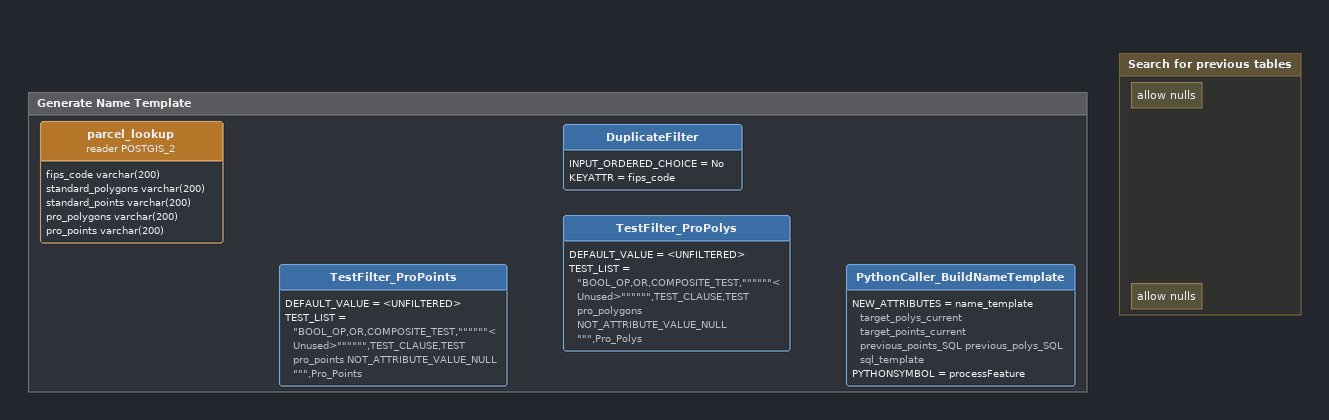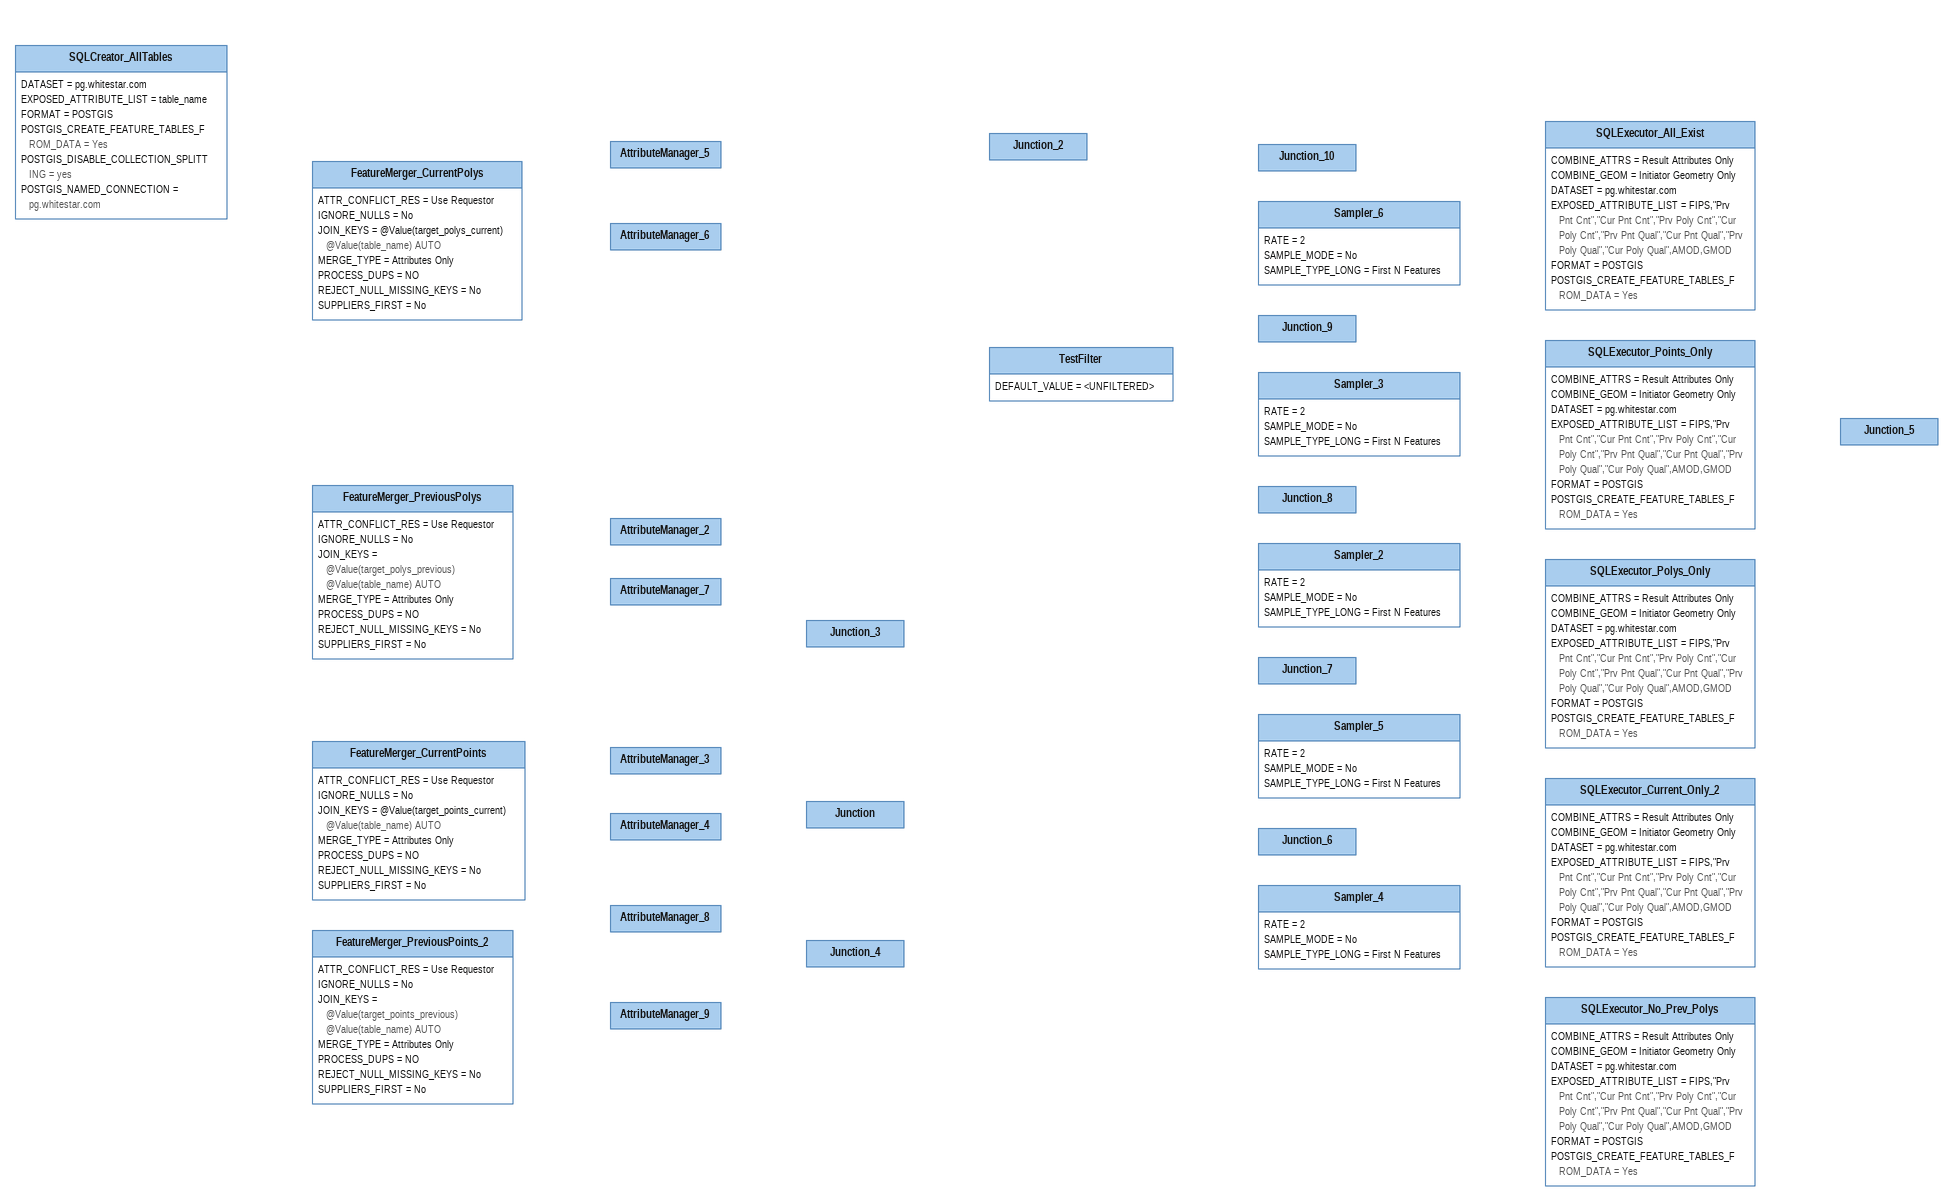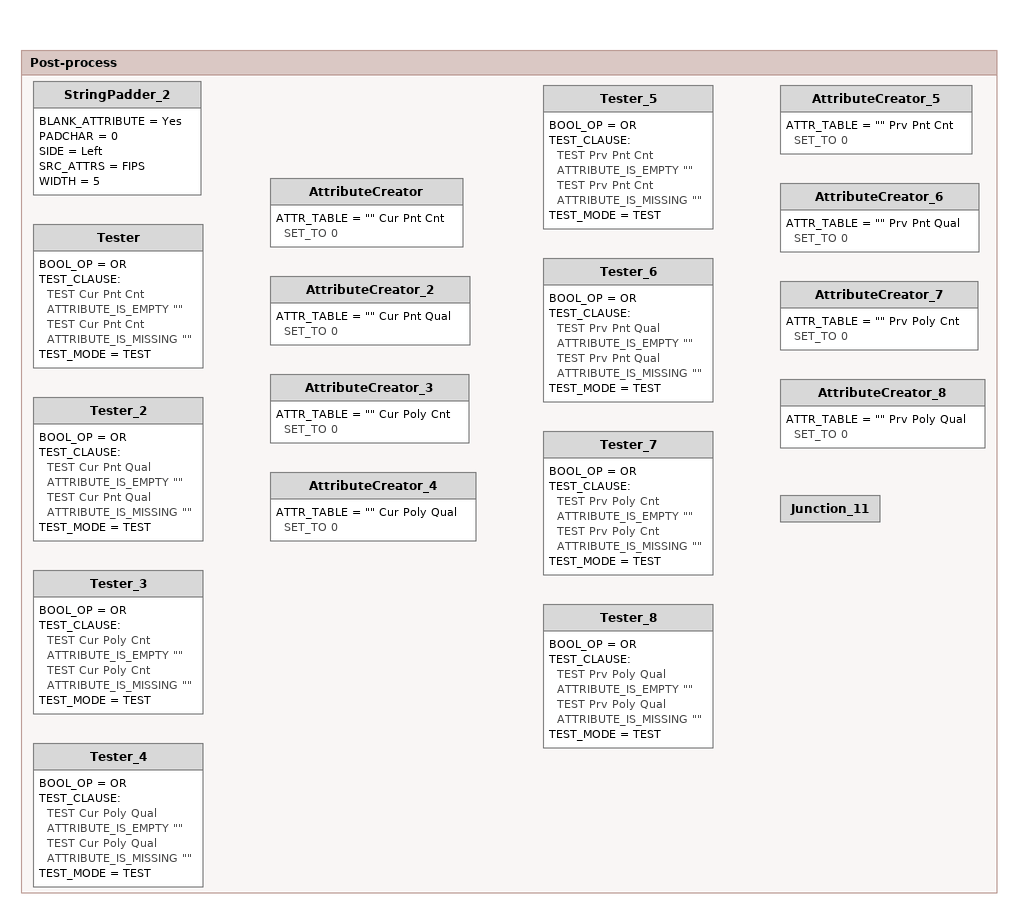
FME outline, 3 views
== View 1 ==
Bookmark: Generate Name Template
parcel_lookup (reader POSTGIS_2)
    attributes: fips_code varchar(200), standard_polygons varchar(200), standard_points varchar(200), pro_polygons varchar(200), pro_points varchar(200)
TestFilter_ProPoints
    DEFAULT_VALUE = <UNFILTERED>
    TEST_LIST = "BOOL_OP,OR,COMPOSITE_TEST,""""""<Unused>"""""",TEST_CLAUSE,TEST pro_points NOT_ATTRIBUTE_VALUE_NULL """,Pro_Points
DuplicateFilter
    INPUT_ORDERED_CHOICE = No
    KEYATTR = fips_code
TestFilter_ProPolys
    DEFAULT_VALUE = <UNFILTERED>
    TEST_LIST = "BOOL_OP,OR,COMPOSITE_TEST,""""""<Unused>"""""",TEST_CLAUSE,TEST pro_polygons NOT_ATTRIBUTE_VALUE_NULL """,Pro_Polys
PythonCaller_BuildNameTemplate
    NEW_ATTRIBUTES = name_template target_polys_current target_points_current previous_points_SQL previous_polys_SQL sql_template
    PYTHONSYMBOL = processFeature

Bookmark: Search for previous tables
Note: allow nulls
Note: allow nulls

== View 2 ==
SQLCreator_AllTables
    DATASET = pg.whitestar.com
    EXPOSED_ATTRIBUTE_LIST = table_name
    FORMAT = POSTGIS
    POSTGIS_CREATE_FEATURE_TABLES_FROM_DATA = Yes
    POSTGIS_DISABLE_COLLECTION_SPLITTING = yes
    POSTGIS_NAMED_CONNECTION = pg.whitestar.com
FeatureMerger_CurrentPolys
    ATTR_CONFLICT_RES = Use Requestor
    IGNORE_NULLS = No
    JOIN_KEYS = @Value(target_polys_current) @Value(table_name) AUTO
    MERGE_TYPE = Attributes Only
    PROCESS_DUPS = NO
    REJECT_NULL_MISSING_KEYS = No
    SUPPLIERS_FIRST = No
FeatureMerger_PreviousPolys
    ATTR_CONFLICT_RES = Use Requestor
    IGNORE_NULLS = No
    JOIN_KEYS = @Value(target_polys_previous) @Value(table_name) AUTO
    MERGE_TYPE = Attributes Only
    PROCESS_DUPS = NO
    REJECT_NULL_MISSING_KEYS = No
    SUPPLIERS_FIRST = No
FeatureMerger_CurrentPoints
    ATTR_CONFLICT_RES = Use Requestor
    IGNORE_NULLS = No
    JOIN_KEYS = @Value(target_points_current) @Value(table_name) AUTO
    MERGE_TYPE = Attributes Only
    PROCESS_DUPS = NO
    REJECT_NULL_MISSING_KEYS = No
    SUPPLIERS_FIRST = No
FeatureMerger_PreviousPoints_2
    ATTR_CONFLICT_RES = Use Requestor
    IGNORE_NULLS = No
    JOIN_KEYS = @Value(target_points_previous) @Value(table_name) AUTO
    MERGE_TYPE = Attributes Only
    PROCESS_DUPS = NO
    REJECT_NULL_MISSING_KEYS = No
    SUPPLIERS_FIRST = No
AttributeManager_5
AttributeManager_6
AttributeManager_2
AttributeManager_7
AttributeManager_3
AttributeManager_4
AttributeManager_8
AttributeManager_9
Junction_3
Junction
Junction_4
TestFilter
    DEFAULT_VALUE = <UNFILTERED>
Junction_2
Junction_10
Junction_9
Junction_8
Junction_7
Junction_6
Sampler_6
    RATE = 2
    SAMPLE_MODE = No
    SAMPLE_TYPE_LONG = First N Features
Sampler_3
    RATE = 2
    SAMPLE_MODE = No
    SAMPLE_TYPE_LONG = First N Features
Sampler_2
    RATE = 2
    SAMPLE_MODE = No
    SAMPLE_TYPE_LONG = First N Features
Sampler_5
    RATE = 2
    SAMPLE_MODE = No
    SAMPLE_TYPE_LONG = First N Features
Sampler_4
    RATE = 2
    SAMPLE_MODE = No
    SAMPLE_TYPE_LONG = First N Features
SQLExecutor_All_Exist
    COMBINE_ATTRS = Result Attributes Only
    COMBINE_GEOM = Initiator Geometry Only
    DATASET = pg.whitestar.com
    EXPOSED_ATTRIBUTE_LIST = FIPS,"Prv Pnt Cnt","Cur Pnt Cnt","Prv Poly Cnt","Cur Poly Cnt","Prv Pnt Qual","Cur Pnt Qual","Prv Poly Qual","Cur Poly Qual",AMOD,GMOD
    FORMAT = POSTGIS
    POSTGIS_CREATE_FEATURE_TABLES_FROM_DATA = Yes
SQLExecutor_Points_Only
    COMBINE_ATTRS = Result Attributes Only
    COMBINE_GEOM = Initiator Geometry Only
    DATASET = pg.whitestar.com
    EXPOSED_ATTRIBUTE_LIST = FIPS,"Prv Pnt Cnt","Cur Pnt Cnt","Prv Poly Cnt","Cur Poly Cnt","Prv Pnt Qual","Cur Pnt Qual","Prv Poly Qual","Cur Poly Qual",AMOD,GMOD
    FORMAT = POSTGIS
    POSTGIS_CREATE_FEATURE_TABLES_FROM_DATA = Yes
SQLExecutor_Polys_Only
    COMBINE_ATTRS = Result Attributes Only
    COMBINE_GEOM = Initiator Geometry Only
    DATASET = pg.whitestar.com
    EXPOSED_ATTRIBUTE_LIST = FIPS,"Prv Pnt Cnt","Cur Pnt Cnt","Prv Poly Cnt","Cur Poly Cnt","Prv Pnt Qual","Cur Pnt Qual","Prv Poly Qual","Cur Poly Qual",AMOD,GMOD
    FORMAT = POSTGIS
    POSTGIS_CREATE_FEATURE_TABLES_FROM_DATA = Yes
SQLExecutor_Current_Only_2
    COMBINE_ATTRS = Result Attributes Only
    COMBINE_GEOM = Initiator Geometry Only
    DATASET = pg.whitestar.com
    EXPOSED_ATTRIBUTE_LIST = FIPS,"Prv Pnt Cnt","Cur Pnt Cnt","Prv Poly Cnt","Cur Poly Cnt","Prv Pnt Qual","Cur Pnt Qual","Prv Poly Qual","Cur Poly Qual",AMOD,GMOD
    FORMAT = POSTGIS
    POSTGIS_CREATE_FEATURE_TABLES_FROM_DATA = Yes
SQLExecutor_No_Prev_Polys
    COMBINE_ATTRS = Result Attributes Only
    COMBINE_GEOM = Initiator Geometry Only
    DATASET = pg.whitestar.com
    EXPOSED_ATTRIBUTE_LIST = FIPS,"Prv Pnt Cnt","Cur Pnt Cnt","Prv Poly Cnt","Cur Poly Cnt","Prv Pnt Qual","Cur Pnt Qual","Prv Poly Qual","Cur Poly Qual",AMOD,GMOD
    FORMAT = POSTGIS
    POSTGIS_CREATE_FEATURE_TABLES_FROM_DATA = Yes
Junction_5

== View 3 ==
Bookmark: Post-process
StringPadder_2
    BLANK_ATTRIBUTE = Yes
    PADCHAR = 0
    SIDE = Left
    SRC_ATTRS = FIPS
    WIDTH = 5
Tester
    BOOL_OP = OR
    TEST_CLAUSE:
      TEST Cur Pnt Cnt ATTRIBUTE_IS_EMPTY ""
      TEST Cur Pnt Cnt ATTRIBUTE_IS_MISSING ""
    TEST_MODE = TEST
Tester_2
    BOOL_OP = OR
    TEST_CLAUSE:
      TEST Cur Pnt Qual ATTRIBUTE_IS_EMPTY ""
      TEST Cur Pnt Qual ATTRIBUTE_IS_MISSING ""
    TEST_MODE = TEST
Tester_3
    BOOL_OP = OR
    TEST_CLAUSE:
      TEST Cur Poly Cnt ATTRIBUTE_IS_EMPTY ""
      TEST Cur Poly Cnt ATTRIBUTE_IS_MISSING ""
    TEST_MODE = TEST
Tester_4
    BOOL_OP = OR
    TEST_CLAUSE:
      TEST Cur Poly Qual ATTRIBUTE_IS_EMPTY ""
      TEST Cur Poly Qual ATTRIBUTE_IS_MISSING ""
    TEST_MODE = TEST
AttributeCreator
    ATTR_TABLE = "" Cur Pnt Cnt SET_TO 0
AttributeCreator_2
    ATTR_TABLE = "" Cur Pnt Qual SET_TO 0
AttributeCreator_3
    ATTR_TABLE = "" Cur Poly Cnt SET_TO 0
AttributeCreator_4
    ATTR_TABLE = "" Cur Poly Qual SET_TO 0
Tester_5
    BOOL_OP = OR
    TEST_CLAUSE:
      TEST Prv Pnt Cnt ATTRIBUTE_IS_EMPTY ""
      TEST Prv Pnt Cnt ATTRIBUTE_IS_MISSING ""
    TEST_MODE = TEST
Tester_6
    BOOL_OP = OR
    TEST_CLAUSE:
      TEST Prv Pnt Qual ATTRIBUTE_IS_EMPTY ""
      TEST Prv Pnt Qual ATTRIBUTE_IS_MISSING ""
    TEST_MODE = TEST
Tester_7
    BOOL_OP = OR
    TEST_CLAUSE:
      TEST Prv Poly Cnt ATTRIBUTE_IS_EMPTY ""
      TEST Prv Poly Cnt ATTRIBUTE_IS_MISSING ""
    TEST_MODE = TEST
Tester_8
    BOOL_OP = OR
    TEST_CLAUSE:
      TEST Prv Poly Qual ATTRIBUTE_IS_EMPTY ""
      TEST Prv Poly Qual ATTRIBUTE_IS_MISSING ""
    TEST_MODE = TEST
AttributeCreator_5
    ATTR_TABLE = "" Prv Pnt Cnt SET_TO 0
AttributeCreator_6
    ATTR_TABLE = "" Prv Pnt Qual SET_TO 0
AttributeCreator_7
    ATTR_TABLE = "" Prv Poly Cnt SET_TO 0
AttributeCreator_8
    ATTR_TABLE = "" Prv Poly Qual SET_TO 0
Junction_11
